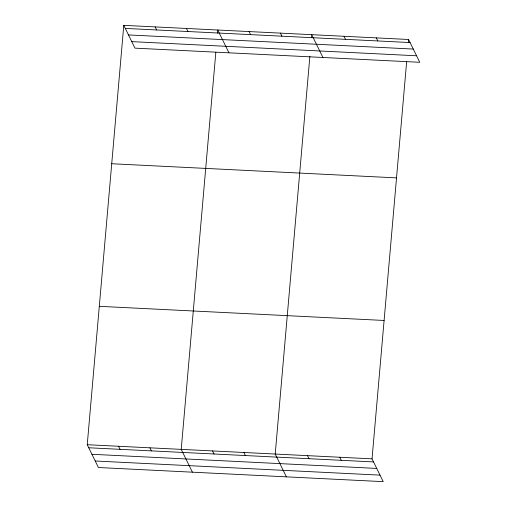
<?xml version="1.0" encoding="UTF-8"?>
<svg xmlns="http://www.w3.org/2000/svg" width="507" height="507" viewBox="0 0 507 507"><rect width="100%" height="100%" fill="white"/><g stroke="black" fill="none" stroke-linecap="round" stroke-linejoin="round"><path stroke-width="0.76" d="M406.646 61.784L372.043 458.854L383.216 481.65L98.409 467.511L87.242 444.709L123.784 25.35L408.591 39.489L419.758 62.291L134.957 48.146L123.784 25.35M215.83 52.31L181.227 449.379L192.394 472.175M217.503 33.094L217.769 30.014L228.942 52.817M309.878 56.214L275.212 454.044L286.379 476.84M311.488 37.759L311.754 34.685L322.927 57.481M408.325 42.569L408.591 39.489M125.286 28.411L410.087 42.55M128.474 34.926L413.281 49.065M131.763 41.631L416.57 55.776M111.724 163.742L396.531 177.881M99.302 306.323L384.103 320.462M87.242 444.709L372.043 458.854M88.738 447.77L373.545 461.915M91.932 454.285L376.733 468.424M95.221 460.996L380.022 475.135M376.314 37.886L377.81 40.947M344.038 36.289L345.533 39.343M280.428 33.126L281.93 36.187M249.102 31.573L250.597 34.634M186.443 28.462L187.945 31.523M155.117 26.903L156.612 29.964M339.766 457.251L341.268 460.312M307.489 455.647L308.991 458.708M243.886 452.491L245.382 455.552M212.553 450.932L214.055 453.993M149.901 447.82L151.397 450.881M118.568 446.268L120.07 449.329"/></g></svg>
